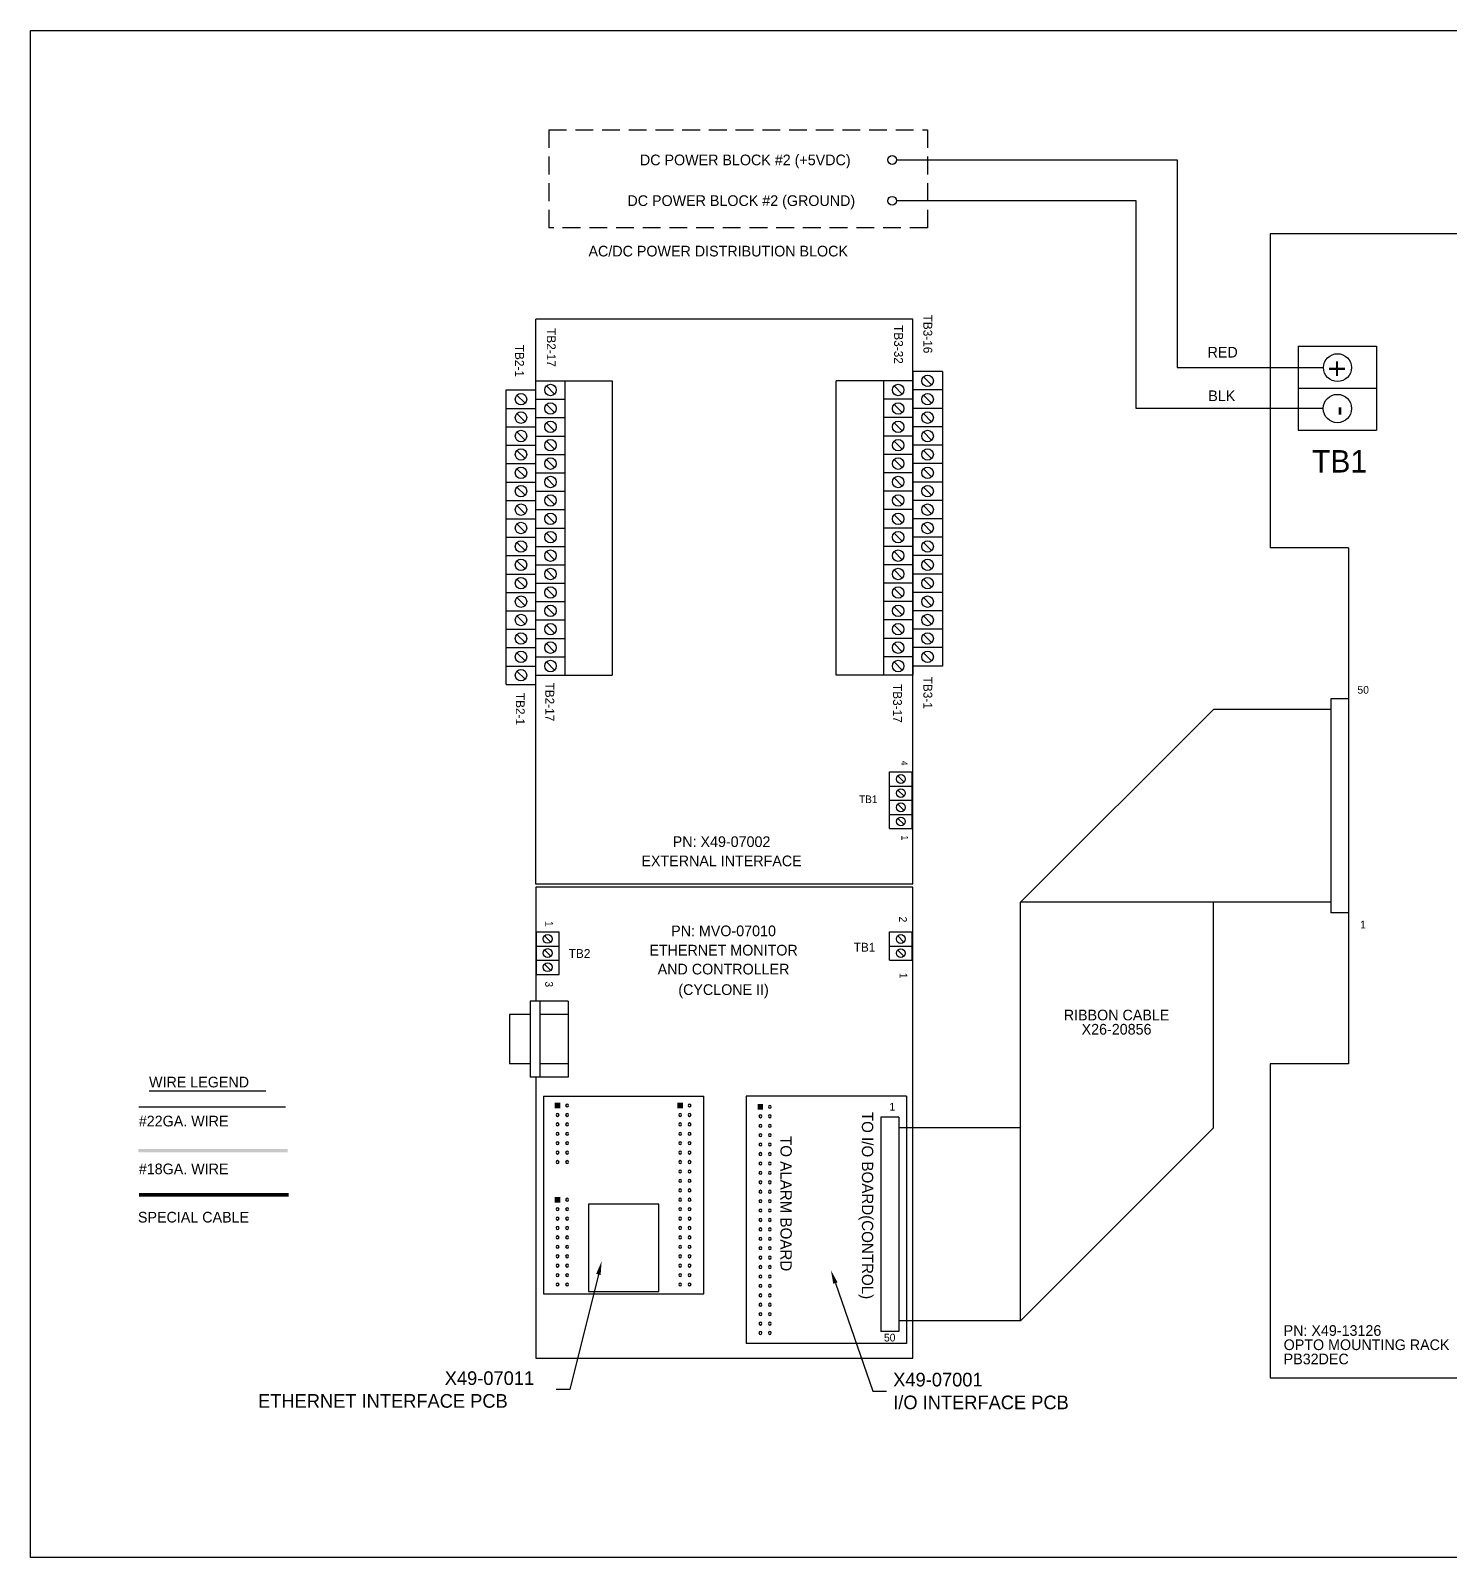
# Model space of a CAD drawing. Extents: x -174 to 543, y -171 to 77.
# Drawn here: x -13.09 to 6.84, y -171.02 to -149.57 of the extents above; entities that cross this region are included whole.
import ezdxf
from ezdxf.enums import TextEntityAlignment as Align

# ---------------------------------------------------------------- set-up
doc = ezdxf.new("R2010")
doc.units = 0
doc.header["$MEASUREMENT"] = 0
doc.linetypes.add('HIDDEN', pattern=[0.375, 0.25, -0.125])
doc.layers.get('0').update_dxf_attribs({"linetype": 'CONTINUOUS'})
for name, color, linetype in [('1', 3, 'CONTINUOUS'), ('1-TOP', 6, 'CONTINUOUS'), ('2-BOTTOM', 7, 'CONTINUOUS'), ('3-SILK1', 9, 'CONTINUOUS'), ('5-BORDERS_PHO', 15, 'CONTINUOUS'), ('TERMINALS', 3, 'CONTINUOUS'), ('TITLE', 2, 'CONTINUOUS')]:
    doc.layers.add(name, color=color, linetype=linetype)

msp = doc.modelspace()

# ---------------------------------------------------------------- linework, layer by layer
at = {"linetype": 'HIDDEN'}
for p, q in [((-5.809, -150.969), (-0.489, -150.969)), ((-5.809, -150.969), (-5.809, -152.347)), ((-0.489, -150.969), (-0.489, -152.347)), ((-0.489, -152.347), (-5.809, -152.347))]:
    msp.add_line(p, q, dxfattribs=at)
for p, q in [((-0.923, -151.391), (3.015, -151.391)), ((3.015, -151.391), (3.015, -154.309)), ((2.44, -151.965), (-0.923, -151.965)), ((2.44, -154.883), (2.44, -151.965)), ((14.091, -152.43), (4.322, -152.43)), ((4.322, -152.43), (4.322, -156.841)), ((4.716, -154.005), (4.716, -155.187)), ((4.716, -154.005), (5.819, -154.005)), ((5.819, -154.005), (5.819, -155.187)), ((3.015, -154.309), (5.073, -154.309)), ((4.716, -154.596), (5.819, -154.596)), ((5.068, -154.883), (2.44, -154.883)), ((4.716, -155.187), (5.819, -155.187)), ((5.425, -156.841), (4.322, -156.841)), ((5.425, -156.841), (5.425, -164.088)), ((3.526, -159.11), (0.817, -161.819)), ((4.322, -164.088), (4.322, -168.5)), ((5.425, -164.088), (4.322, -164.088)), ((-11.423, -164.47), (-9.785, -164.47)), ((-11.569, -164.694), (-9.507, -164.694)), ((0.817, -167.697), (3.526, -164.987)), ((4.322, -168.5), (14.091, -168.5))]:
    msp.add_line(p, q)
at = {"color": 7, "linetype": 'Continuous'}
for p, q in [((5.175, -159.11), (3.526, -159.11)), ((5.175, -158.96), (5.175, -161.969)), ((5.425, -158.96), (5.175, -158.96)), ((5.425, -158.96), (5.425, -161.969)), ((5.175, -161.819), (0.817, -161.819)), ((0.817, -167.697), (0.817, -161.819)), ((3.526, -164.987), (3.526, -161.819)), ((5.425, -161.969), (5.175, -161.969)), ((-3.036, -164.545), (-3.036, -168.019)), ((-0.786, -164.545), (-3.036, -164.545)), ((-0.786, -164.545), (-0.786, -168.019)), ((-1.144, -164.837), (-1.144, -167.847)), ((-0.894, -164.837), (-1.144, -164.837)), ((-0.894, -164.837), (-0.894, -167.847)), ((0.817, -164.987), (-0.894, -164.987)), ((0.817, -167.697), (-0.894, -167.697)), ((-0.894, -167.847), (-1.144, -167.847)), ((-0.786, -168.019), (-3.036, -168.019))]:
    msp.add_line(p, q, dxfattribs=at)
at = {"color": 7}
for p, q in [((-5.536, -163.209), (-6.069, -163.209)), ((-6.069, -163.209), (-6.069, -164.275)), ((-6.069, -163.395), (-6.362, -163.395)), ((-5.536, -163.395), (-5.935, -163.395)), ((-6.069, -164.088), (-6.362, -164.088)), ((-5.536, -164.088), (-5.935, -164.088)), ((-5.536, -164.275), (-6.069, -164.275))]:
    msp.add_line(p, q, dxfattribs=at)
at = {"linetype": 'HIDDEN', "const_width": 0.05, "flags": 128}
msp.add_lwpolyline([(-11.566, -165.928), (-9.462, -165.928)], dxfattribs=at)
at = {"color": 7}
for points in [[(-5.112, -167.047), (-5.511, -168.664), (-5.703, -168.664)], [(-1.783, -167.169), (-1.259, -168.685), (-1.067, -168.685)]]:
    msp.add_lwpolyline(points, dxfattribs=at)
for centre, radius in [((-0.986, -151.391), 0.0625), ((-0.986, -151.965), 0.0625), ((5.269, -154.309), 0.196), ((5.268, -154.883), 0.199)]:
    msp.add_circle(centre, radius)
for centre, radius, start, end in [((-5.883, -164.542), 0.000331, 90, 270), ((-5.883, -164.542), 0.000331, 270, 90), ((-5.883, -164.542), 0.000331, 90, 270), ((-5.883, -164.542), 0.000331, 270, 90), ((-5.883, -164.542), 0.000331, 90, 270), ((-5.883, -164.542), 0.000331, 270, 90), ((-5.883, -164.542), 0.000331, 90, 270), ((-5.883, -164.542), 0.000331, 270, 90), ((-5.552, -164.674), 0.0199, 90, 270), ((-5.552, -164.674), 0.0199, 270, 90), ((-3.831, -164.674), 0.0199, 90, 270), ((-3.831, -164.674), 0.0199, 270, 90), ((-2.705, -164.694), 0.0199, 90, 270), ((-2.705, -164.694), 0.0199, 270, 90), ((-5.684, -164.807), 0.0199, 90, 270), ((-5.684, -164.939), 0.0199, 90, 270), ((-5.684, -164.807), 0.0199, 270, 90), ((-5.684, -164.939), 0.0199, 270, 90), ((-5.552, -164.807), 0.0199, 90, 270), ((-5.552, -164.939), 0.0199, 90, 270), ((-5.552, -164.807), 0.0199, 270, 90), ((-5.552, -164.939), 0.0199, 270, 90), ((-3.964, -164.807), 0.0199, 90, 270), ((-3.964, -164.939), 0.0199, 90, 270), ((-3.964, -164.807), 0.0199, 270, 90), ((-3.964, -164.939), 0.0199, 270, 90), ((-3.831, -164.807), 0.0199, 90, 270), ((-3.831, -164.939), 0.0199, 90, 270), ((-3.831, -164.807), 0.0199, 270, 90), ((-3.831, -164.939), 0.0199, 270, 90), ((-2.837, -164.826), 0.0199, 90, 270), ((-2.837, -164.959), 0.0199, 90, 270), ((-2.837, -164.826), 0.0199, 270, 90), ((-2.837, -164.959), 0.0199, 270, 90), ((-2.705, -164.826), 0.0199, 90, 270), ((-2.705, -164.959), 0.0199, 90, 270), ((-2.705, -164.826), 0.0199, 270, 90), ((-2.705, -164.959), 0.0199, 270, 90), ((-5.684, -165.072), 0.0199, 90, 270), ((-5.684, -165.072), 0.0199, 270, 90), ((-5.552, -165.072), 0.0199, 90, 270), ((-5.552, -165.072), 0.0199, 270, 90), ((-3.964, -165.072), 0.0199, 90, 270), ((-3.964, -165.072), 0.0199, 270, 90), ((-3.831, -165.072), 0.0199, 90, 270), ((-3.831, -165.072), 0.0199, 270, 90), ((-2.837, -165.091), 0.0199, 90, 270), ((-2.837, -165.091), 0.0199, 270, 90), ((-2.705, -165.091), 0.0199, 90, 270), ((-2.705, -165.091), 0.0199, 270, 90), ((-5.684, -165.204), 0.0199, 90, 270), ((-5.684, -165.336), 0.0199, 90, 270), ((-5.684, -165.204), 0.0199, 270, 90), ((-5.684, -165.336), 0.0199, 270, 90), ((-5.552, -165.204), 0.0199, 90, 270), ((-5.552, -165.336), 0.0199, 90, 270), ((-5.552, -165.204), 0.0199, 270, 90), ((-5.552, -165.336), 0.0199, 270, 90), ((-3.964, -165.204), 0.0199, 90, 270), ((-3.964, -165.336), 0.0199, 90, 270), ((-3.964, -165.204), 0.0199, 270, 90), ((-3.964, -165.336), 0.0199, 270, 90), ((-3.831, -165.204), 0.0199, 90, 270), ((-3.831, -165.336), 0.0199, 90, 270), ((-3.831, -165.204), 0.0199, 270, 90), ((-3.831, -165.336), 0.0199, 270, 90), ((-2.837, -165.223), 0.0199, 90, 270), ((-2.837, -165.356), 0.0199, 90, 270), ((-2.837, -165.223), 0.0199, 270, 90), ((-2.837, -165.356), 0.0199, 270, 90), ((-2.705, -165.223), 0.0199, 90, 270), ((-2.705, -165.356), 0.0199, 90, 270), ((-2.705, -165.223), 0.0199, 270, 90), ((-2.705, -165.356), 0.0199, 270, 90), ((-5.684, -165.469), 0.0199, 90, 270), ((-5.684, -165.469), 0.0199, 270, 90), ((-5.552, -165.469), 0.0199, 90, 270), ((-5.552, -165.469), 0.0199, 270, 90), ((-3.964, -165.469), 0.0199, 90, 270), ((-3.964, -165.601), 0.0199, 90, 270), ((-3.964, -165.469), 0.0199, 270, 90), ((-3.964, -165.601), 0.0199, 270, 90), ((-3.831, -165.469), 0.0199, 90, 270), ((-3.831, -165.601), 0.0199, 90, 270), ((-3.831, -165.469), 0.0199, 270, 90), ((-3.831, -165.601), 0.0199, 270, 90), ((-2.837, -165.488), 0.0199, 90, 270), ((-2.837, -165.488), 0.0199, 270, 90), ((-2.705, -165.488), 0.0199, 90, 270), ((-2.705, -165.488), 0.0199, 270, 90), ((-3.964, -165.733), 0.0199, 90, 270), ((-3.964, -165.733), 0.0199, 270, 90), ((-3.831, -165.733), 0.0199, 90, 270), ((-3.831, -165.733), 0.0199, 270, 90), ((-2.837, -165.62), 0.0199, 90, 270), ((-2.837, -165.753), 0.0199, 90, 270), ((-2.837, -165.62), 0.0199, 270, 90), ((-2.837, -165.753), 0.0199, 270, 90), ((-2.705, -165.62), 0.0199, 90, 270), ((-2.705, -165.753), 0.0199, 90, 270), ((-2.705, -165.62), 0.0199, 270, 90), ((-2.705, -165.753), 0.0199, 270, 90), ((-5.552, -165.998), 0.0199, 90, 270), ((-5.552, -165.998), 0.0199, 270, 90), ((-3.964, -165.866), 0.0199, 90, 270), ((-3.964, -165.998), 0.0199, 90, 270), ((-3.964, -165.866), 0.0199, 270, 90), ((-3.964, -165.998), 0.0199, 270, 90), ((-3.831, -165.866), 0.0199, 90, 270), ((-3.831, -165.998), 0.0199, 90, 270), ((-3.831, -165.866), 0.0199, 270, 90), ((-3.831, -165.998), 0.0199, 270, 90), ((-2.837, -165.885), 0.0199, 90, 270), ((-2.837, -166.017), 0.0199, 90, 270), ((-2.837, -165.885), 0.0199, 270, 90), ((-2.837, -166.017), 0.0199, 270, 90), ((-2.705, -165.885), 0.0199, 90, 270), ((-2.705, -166.017), 0.0199, 90, 270), ((-2.705, -165.885), 0.0199, 270, 90), ((-2.705, -166.017), 0.0199, 270, 90), ((-5.684, -166.13), 0.0199, 90, 270), ((-5.684, -166.13), 0.0199, 270, 90), ((-5.552, -166.13), 0.0199, 90, 270), ((-5.552, -166.13), 0.0199, 270, 90), ((-3.964, -166.13), 0.0199, 90, 270), ((-3.964, -166.13), 0.0199, 270, 90), ((-3.831, -166.13), 0.0199, 90, 270), ((-3.831, -166.13), 0.0199, 270, 90), ((-2.837, -166.15), 0.0199, 90, 270), ((-2.837, -166.15), 0.0199, 270, 90), ((-2.705, -166.15), 0.0199, 90, 270), ((-2.705, -166.15), 0.0199, 270, 90), ((-5.684, -166.263), 0.0199, 90, 270), ((-5.684, -166.395), 0.0199, 90, 270), ((-5.684, -166.263), 0.0199, 270, 90), ((-5.684, -166.395), 0.0199, 270, 90), ((-5.552, -166.263), 0.0199, 90, 270), ((-5.552, -166.395), 0.0199, 90, 270), ((-5.552, -166.263), 0.0199, 270, 90), ((-5.552, -166.395), 0.0199, 270, 90), ((-3.964, -166.263), 0.0199, 90, 270), ((-3.964, -166.395), 0.0199, 90, 270), ((-3.964, -166.263), 0.0199, 270, 90), ((-3.964, -166.395), 0.0199, 270, 90), ((-3.831, -166.263), 0.0199, 90, 270), ((-3.831, -166.395), 0.0199, 90, 270), ((-3.831, -166.263), 0.0199, 270, 90), ((-3.831, -166.395), 0.0199, 270, 90), ((-2.837, -166.282), 0.0199, 90, 270), ((-2.837, -166.414), 0.0199, 90, 270), ((-2.837, -166.282), 0.0199, 270, 90), ((-2.837, -166.414), 0.0199, 270, 90), ((-2.705, -166.282), 0.0199, 90, 270), ((-2.705, -166.414), 0.0199, 90, 270), ((-2.705, -166.282), 0.0199, 270, 90), ((-2.705, -166.414), 0.0199, 270, 90), ((-5.684, -166.527), 0.0199, 90, 270), ((-5.684, -166.66), 0.0199, 90, 270), ((-5.684, -166.527), 0.0199, 270, 90), ((-5.684, -166.66), 0.0199, 270, 90), ((-5.552, -166.527), 0.0199, 90, 270), ((-5.552, -166.66), 0.0199, 90, 270), ((-5.552, -166.527), 0.0199, 270, 90), ((-5.552, -166.66), 0.0199, 270, 90), ((-3.964, -166.527), 0.0199, 90, 270), ((-3.964, -166.66), 0.0199, 90, 270), ((-3.964, -166.527), 0.0199, 270, 90), ((-3.964, -166.66), 0.0199, 270, 90), ((-3.831, -166.527), 0.0199, 90, 270), ((-3.831, -166.66), 0.0199, 90, 270), ((-3.831, -166.527), 0.0199, 270, 90), ((-3.831, -166.66), 0.0199, 270, 90), ((-2.837, -166.547), 0.0199, 90, 270), ((-2.837, -166.679), 0.0199, 90, 270), ((-2.837, -166.547), 0.0199, 270, 90), ((-2.837, -166.679), 0.0199, 270, 90), ((-2.705, -166.547), 0.0199, 90, 270), ((-2.705, -166.679), 0.0199, 90, 270), ((-2.705, -166.547), 0.0199, 270, 90), ((-2.705, -166.679), 0.0199, 270, 90), ((-5.684, -166.792), 0.0199, 90, 270), ((-5.684, -166.792), 0.0199, 270, 90), ((-5.552, -166.792), 0.0199, 90, 270), ((-5.552, -166.792), 0.0199, 270, 90), ((-3.964, -166.792), 0.0199, 90, 270), ((-3.964, -166.792), 0.0199, 270, 90), ((-3.831, -166.792), 0.0199, 90, 270), ((-3.831, -166.792), 0.0199, 270, 90), ((-2.837, -166.811), 0.0199, 90, 270), ((-2.837, -166.811), 0.0199, 270, 90), ((-2.705, -166.811), 0.0199, 90, 270), ((-2.705, -166.811), 0.0199, 270, 90), ((-5.684, -166.924), 0.0199, 90, 270), ((-5.684, -167.057), 0.0199, 90, 270), ((-5.684, -166.924), 0.0199, 270, 90), ((-5.684, -167.057), 0.0199, 270, 90), ((-5.552, -166.924), 0.0199, 90, 270), ((-5.552, -167.057), 0.0199, 90, 270), ((-5.552, -166.924), 0.0199, 270, 90), ((-5.552, -167.057), 0.0199, 270, 90), ((-3.964, -166.924), 0.0199, 90, 270), ((-3.964, -167.057), 0.0199, 90, 270), ((-3.964, -166.924), 0.0199, 270, 90), ((-3.964, -167.057), 0.0199, 270, 90), ((-3.831, -166.924), 0.0199, 90, 270), ((-3.831, -167.057), 0.0199, 90, 270), ((-3.831, -166.924), 0.0199, 270, 90), ((-3.831, -167.057), 0.0199, 270, 90), ((-2.837, -166.944), 0.0199, 90, 270), ((-2.837, -167.076), 0.0199, 90, 270), ((-2.837, -166.944), 0.0199, 270, 90), ((-2.837, -167.076), 0.0199, 270, 90), ((-2.705, -166.944), 0.0199, 90, 270), ((-2.705, -167.076), 0.0199, 90, 270), ((-2.705, -166.944), 0.0199, 270, 90), ((-2.705, -167.076), 0.0199, 270, 90), ((-5.684, -167.189), 0.0199, 90, 270), ((-5.684, -167.189), 0.0199, 270, 90), ((-5.552, -167.189), 0.0199, 90, 270), ((-5.552, -167.189), 0.0199, 270, 90), ((-3.964, -167.189), 0.0199, 90, 270), ((-3.964, -167.189), 0.0199, 270, 90), ((-3.831, -167.189), 0.0199, 90, 270), ((-3.831, -167.189), 0.0199, 90, 270), ((-3.831, -167.189), 0.0199, 90, 270), ((-3.831, -167.189), 0.0199, 270, 90), ((-3.831, -167.189), 0.0199, 270, 90), ((-3.831, -167.189), 0.0199, 270, 90), ((-2.837, -167.208), 0.0199, 90, 270), ((-2.837, -167.208), 0.0199, 270, 90), ((-2.705, -167.208), 0.0199, 90, 270), ((-2.705, -167.208), 0.0199, 270, 90), ((-5.883, -167.321), 0.000331, 90, 270), ((-5.883, -167.321), 0.000331, 270, 90), ((-5.883, -167.321), 0.000331, 90, 270), ((-5.883, -167.321), 0.000331, 270, 90), ((-2.837, -167.341), 0.0199, 90, 270), ((-2.837, -167.473), 0.0199, 90, 270), ((-2.837, -167.341), 0.0199, 270, 90), ((-2.837, -167.473), 0.0199, 270, 90), ((-2.705, -167.341), 0.0199, 90, 270), ((-2.705, -167.473), 0.0199, 90, 270), ((-2.705, -167.341), 0.0199, 270, 90), ((-2.705, -167.473), 0.0199, 270, 90), ((-2.837, -167.605), 0.0199, 90, 270), ((-2.837, -167.738), 0.0199, 90, 270), ((-2.837, -167.605), 0.0199, 270, 90), ((-2.837, -167.738), 0.0199, 270, 90), ((-2.705, -167.605), 0.0199, 90, 270), ((-2.705, -167.738), 0.0199, 90, 270), ((-2.705, -167.605), 0.0199, 270, 90), ((-2.705, -167.738), 0.0199, 270, 90), ((-2.837, -167.87), 0.0199, 90, 270), ((-2.837, -167.87), 0.0199, 270, 90), ((-2.705, -167.87), 0.0199, 90, 270), ((-2.705, -167.87), 0.0199, 270, 90), ((-5.989, -168.224), 0.00165, 90, 270), ((-5.989, -168.224), 0.00165, 90, 270), ((-5.989, -168.224), 0.00165, 90, 270), ((-5.989, -168.224), 0.00165, 90, 270), ((-5.989, -168.224), 0.00165, 270, 90), ((-5.989, -168.224), 0.00165, 270, 90), ((-5.989, -168.224), 0.00165, 270, 90), ((-5.989, -168.224), 0.00165, 270, 90), ((-0.695, -168.224), 0.00165, 90, 270), ((-0.695, -168.224), 0.00165, 90, 270), ((-0.695, -168.224), 0.00165, 90, 270), ((-0.695, -168.224), 0.00165, 90, 270), ((-0.695, -168.224), 0.00165, 270, 90), ((-0.695, -168.224), 0.00165, 270, 90), ((-0.695, -168.224), 0.00165, 270, 90), ((-0.695, -168.224), 0.00165, 270, 90)]:
    msp.add_arc(centre, radius, start, end, dxfattribs=at)
for points in [[(-5.645, -164.714), (-5.724, -164.714), (-5.645, -164.635), (-5.724, -164.635)], [(-3.924, -164.714), (-4.003, -164.714), (-3.924, -164.635), (-4.003, -164.635)], [(-2.798, -164.734), (-2.877, -164.734), (-2.798, -164.654), (-2.877, -164.654)], [(-5.645, -166.038), (-5.724, -166.038), (-5.645, -165.958), (-5.724, -165.958)], [(-5.143, -167.039), (-5.066, -166.861), (-5.081, -167.055)], [(-1.813, -167.18), (-1.846, -166.988), (-1.753, -167.159)]]:
    msp.add_solid(points, dxfattribs=at)
msp.add_trace([(-11.574, -165.283), (-11.574, -165.333), (-9.474, -165.283), (-9.474, -165.333)])
at = {"layer": '1-TOP', "color": 7, "linetype": 'Continuous'}
for p, q in [((-5.992, -161.566), (-5.992, -153.626)), ((-0.695, -153.626), (-5.992, -153.626)), ((-0.695, -161.566), (-0.695, -153.626))]:
    msp.add_line(p, q, dxfattribs=at)
at = {"layer": '1-TOP', "color": 7}
for p, q in [((-0.695, -161.607), (-5.989, -161.607)), ((-5.989, -161.607), (-5.989, -163.209)), ((-0.695, -168.224), (-0.695, -161.607)), ((-5.935, -163.209), (-5.935, -164.275)), ((-5.536, -163.209), (-5.536, -164.275)), ((-6.362, -163.395), (-6.362, -164.088)), ((-5.989, -164.275), (-5.989, -168.224)), ((-5.989, -168.224), (-0.695, -168.224))]:
    msp.add_line(p, q, dxfattribs=at)
at = {"layer": '2-BOTTOM', "color": 7}
msp.add_line((-0.695, -161.566), (-5.992, -161.566), dxfattribs=at)
at = {"layer": '5-BORDERS_PHO', "color": 7}
for p, q in [((-5.883, -164.542), (-5.883, -167.321)), ((-5.883, -164.542), (-3.633, -164.542)), ((-3.633, -167.321), (-3.633, -164.542)), ((-5.251, -166.062), (-5.251, -167.287)), ((-4.264, -166.062), (-5.251, -166.062)), ((-4.264, -167.287), (-4.264, -166.062)), ((-5.251, -167.287), (-4.264, -167.287)), ((-5.883, -167.321), (-3.633, -167.321))]:
    msp.add_line(p, q, dxfattribs=at)
at = {"layer": 'TERMINALS', "color": 7}
for p, q in [((-0.695, -154.365), (-0.695, -155.528)), ((-0.281, -154.365), (-0.695, -154.365)), ((-0.431, -154.551), (-0.545, -154.437)), ((-0.281, -154.365), (-0.281, -154.623)), ((-6.406, -154.882), (-6.406, -154.623)), ((-6.406, -154.623), (-5.992, -154.623)), ((-5.992, -154.494), (-5.578, -154.494)), ((-5.992, -154.753), (-5.992, -154.494)), ((-5.728, -154.68), (-5.842, -154.566)), ((-5.578, -157.596), (-5.578, -154.494)), ((-5.578, -154.494), (-4.917, -154.494)), ((-4.917, -154.494), (-4.917, -158.63)), ((-1.77, -158.63), (-1.77, -154.494)), ((-1.109, -154.494), (-1.109, -155.528)), ((-0.695, -154.494), (-1.109, -154.494)), ((-0.845, -154.68), (-0.959, -154.566)), ((-0.695, -154.494), (-0.695, -154.753)), ((-0.281, -154.623), (-0.695, -154.623)), ((-0.281, -154.623), (-0.281, -154.882)), ((-6.142, -154.81), (-6.256, -154.696)), ((-5.992, -154.753), (-5.578, -154.753)), ((-5.992, -155.011), (-5.992, -154.753)), ((-5.842, -154.825), (-5.728, -154.939)), ((-0.695, -154.753), (-1.109, -154.753)), ((-0.845, -154.939), (-0.959, -154.825)), ((-0.695, -154.753), (-0.695, -155.011)), ((-0.431, -154.81), (-0.545, -154.696)), ((-6.406, -155.14), (-6.406, -154.882)), ((-6.406, -154.882), (-5.992, -154.882)), ((-6.256, -154.954), (-6.142, -155.068)), ((-5.992, -155.011), (-5.578, -155.011)), ((-5.992, -155.27), (-5.992, -155.011)), ((-0.695, -155.011), (-1.109, -155.011)), ((-0.281, -154.882), (-0.695, -154.882)), ((-0.695, -155.011), (-0.695, -155.27)), ((-0.431, -155.068), (-0.545, -154.954)), ((-0.281, -154.882), (-0.281, -155.14)), ((-6.406, -155.399), (-6.406, -155.14)), ((-6.406, -155.14), (-5.992, -155.14)), ((-6.142, -155.327), (-6.256, -155.213)), ((-5.992, -155.27), (-5.578, -155.27)), ((-5.992, -155.528), (-5.992, -155.27)), ((-5.728, -155.197), (-5.842, -155.083)), ((-0.695, -155.27), (-1.109, -155.27)), ((-0.845, -155.197), (-0.959, -155.083)), ((-0.281, -155.14), (-0.695, -155.14)), ((-0.695, -155.27), (-0.695, -155.528)), ((-0.431, -155.327), (-0.545, -155.213)), ((-0.281, -155.14), (-0.281, -155.399)), ((-6.406, -155.657), (-6.406, -155.399)), ((-6.406, -155.399), (-5.992, -155.399)), ((-6.256, -155.471), (-6.142, -155.585)), ((-5.842, -155.342), (-5.728, -155.456)), ((-0.845, -155.456), (-0.959, -155.342)), ((-0.695, -155.399), (-0.695, -157.467)), ((-0.281, -155.399), (-0.695, -155.399)), ((-0.281, -155.399), (-0.695, -155.399)), ((-0.431, -155.585), (-0.545, -155.471)), ((-0.281, -155.399), (-0.281, -155.657)), ((-6.406, -155.916), (-6.406, -155.657)), ((-6.406, -155.657), (-5.992, -155.657)), ((-6.406, -155.657), (-5.992, -155.657)), ((-5.992, -155.787), (-5.992, -155.528)), ((-5.992, -155.528), (-5.578, -155.528)), ((-5.992, -157.725), (-5.992, -155.657)), ((-5.728, -155.714), (-5.842, -155.6)), ((-1.109, -155.528), (-1.109, -158.63)), ((-0.695, -155.528), (-1.109, -155.528)), ((-0.695, -155.528), (-1.109, -155.528)), ((-0.845, -155.714), (-0.959, -155.6)), ((-0.695, -155.528), (-0.695, -155.787)), ((-0.281, -155.657), (-0.695, -155.657)), ((-0.281, -155.657), (-0.281, -155.916)), ((-6.406, -156.174), (-6.406, -155.916)), ((-6.406, -155.916), (-5.992, -155.916)), ((-6.142, -155.844), (-6.256, -155.73)), ((-5.992, -155.787), (-5.578, -155.787)), ((-5.992, -156.045), (-5.992, -155.787)), ((-5.842, -155.859), (-5.728, -155.973)), ((-0.695, -155.787), (-1.109, -155.787)), ((-0.845, -155.973), (-0.959, -155.859)), ((-0.695, -155.787), (-0.695, -156.045)), ((-0.281, -155.916), (-0.695, -155.916)), ((-0.431, -155.844), (-0.545, -155.73)), ((-0.281, -155.916), (-0.281, -156.174)), ((-6.256, -155.988), (-6.142, -156.102)), ((-5.992, -156.045), (-5.578, -156.045)), ((-5.992, -156.304), (-5.992, -156.045)), ((-5.728, -156.231), (-5.842, -156.117)), ((-0.695, -156.045), (-1.109, -156.045)), ((-0.845, -156.231), (-0.959, -156.117)), ((-0.695, -156.045), (-0.695, -156.304)), ((-0.431, -156.102), (-0.545, -155.988)), ((-6.406, -156.433), (-6.406, -156.174)), ((-6.406, -156.174), (-5.992, -156.174)), ((-6.142, -156.361), (-6.256, -156.247)), ((-5.992, -156.304), (-5.578, -156.304)), ((-5.992, -156.562), (-5.992, -156.304)), ((-0.695, -156.304), (-1.109, -156.304)), ((-0.281, -156.174), (-0.695, -156.174)), ((-0.695, -156.304), (-0.695, -156.562)), ((-0.431, -156.361), (-0.545, -156.247)), ((-0.281, -156.174), (-0.281, -156.433)), ((-6.406, -156.691), (-6.406, -156.433)), ((-6.406, -156.433), (-5.992, -156.433)), ((-6.256, -156.505), (-6.142, -156.619)), ((-5.992, -156.562), (-5.578, -156.562)), ((-5.992, -156.821), (-5.992, -156.562)), ((-5.842, -156.376), (-5.728, -156.49)), ((-0.695, -156.562), (-1.109, -156.562)), ((-0.845, -156.49), (-0.959, -156.376)), ((-0.281, -156.433), (-0.695, -156.433)), ((-0.695, -156.562), (-0.695, -156.821)), ((-0.431, -156.619), (-0.545, -156.505)), ((-0.281, -156.433), (-0.281, -156.691)), ((-6.406, -156.95), (-6.406, -156.691)), ((-6.406, -156.691), (-5.992, -156.691)), ((-6.256, -156.764), (-6.142, -156.878)), ((-5.842, -156.634), (-5.728, -156.748)), ((-0.845, -156.748), (-0.959, -156.634)), ((-0.281, -156.691), (-0.695, -156.691)), ((-0.545, -156.764), (-0.431, -156.878)), ((-0.281, -156.691), (-0.281, -156.95)), ((-6.406, -157.208), (-6.406, -156.95)), ((-6.406, -156.95), (-5.992, -156.95)), ((-5.992, -156.821), (-5.578, -156.821)), ((-5.992, -157.079), (-5.992, -156.821)), ((-5.842, -156.893), (-5.728, -157.007)), ((-0.695, -156.821), (-1.109, -156.821)), ((-0.959, -156.893), (-0.845, -157.007)), ((-0.695, -156.821), (-0.695, -157.079)), ((-0.281, -156.95), (-0.695, -156.95)), ((-0.281, -156.95), (-0.281, -157.208)), ((-6.406, -157.467), (-6.406, -157.208)), ((-6.406, -157.208), (-5.992, -157.208)), ((-6.256, -157.022), (-6.142, -157.136)), ((-5.992, -157.079), (-5.578, -157.079)), ((-5.992, -157.337), (-5.992, -157.079)), ((-5.842, -157.151), (-5.728, -157.265)), ((-0.695, -157.079), (-1.109, -157.079)), ((-0.845, -157.265), (-0.959, -157.151)), ((-0.695, -157.079), (-0.695, -157.337)), ((-0.281, -157.208), (-0.695, -157.208)), ((-0.431, -157.136), (-0.545, -157.022)), ((-0.281, -157.208), (-0.281, -157.467)), ((-6.256, -157.28), (-6.142, -157.394)), ((-5.992, -157.337), (-5.578, -157.337)), ((-5.992, -157.596), (-5.992, -157.337)), ((-5.842, -157.41), (-5.728, -157.524)), ((-0.695, -157.337), (-1.109, -157.337)), ((-0.959, -157.41), (-0.845, -157.524)), ((-0.695, -157.337), (-0.695, -157.596)), ((-0.545, -157.28), (-0.431, -157.394)), ((-6.406, -157.725), (-6.406, -157.467)), ((-6.406, -157.467), (-5.992, -157.467)), ((-6.256, -157.539), (-6.142, -157.653)), ((-5.992, -158.759), (-5.992, -157.596)), ((-5.992, -157.596), (-5.578, -157.596)), ((-5.992, -157.596), (-5.578, -157.596)), ((-5.992, -157.854), (-5.992, -157.596)), ((-5.578, -158.63), (-5.578, -157.596)), ((-0.695, -157.596), (-1.109, -157.596)), ((-0.281, -157.467), (-0.695, -157.467)), ((-0.281, -157.467), (-0.695, -157.467)), ((-0.695, -157.596), (-0.695, -157.854)), ((-0.431, -157.653), (-0.545, -157.539)), ((-0.281, -157.467), (-0.281, -157.725)), ((-6.406, -157.984), (-6.406, -157.725)), ((-6.406, -157.725), (-5.992, -157.725)), ((-6.406, -157.725), (-5.992, -157.725)), ((-6.256, -157.797), (-6.142, -157.911)), ((-5.992, -158.113), (-5.992, -157.854)), ((-5.992, -157.854), (-5.578, -157.854)), ((-5.842, -157.668), (-5.728, -157.782)), ((-0.695, -157.854), (-1.109, -157.854)), ((-0.845, -157.782), (-0.959, -157.668)), ((-0.281, -157.725), (-0.695, -157.725)), ((-0.695, -157.854), (-0.695, -158.113)), ((-0.545, -157.797), (-0.431, -157.911)), ((-0.281, -157.725), (-0.281, -157.984)), ((-6.406, -158.242), (-6.406, -157.984)), ((-6.406, -157.984), (-5.992, -157.984)), ((-6.256, -158.056), (-6.142, -158.17)), ((-5.842, -157.927), (-5.728, -158.041)), ((-0.959, -157.927), (-0.845, -158.041)), ((-0.281, -157.984), (-0.695, -157.984)), ((-0.431, -158.17), (-0.545, -158.056)), ((-0.281, -157.984), (-0.281, -158.242)), ((-6.406, -158.501), (-6.406, -158.242)), ((-6.406, -158.242), (-5.992, -158.242)), ((-5.992, -158.113), (-5.578, -158.113)), ((-5.992, -158.371), (-5.992, -158.113)), ((-5.842, -158.185), (-5.728, -158.299)), ((-0.695, -158.113), (-1.109, -158.113)), ((-0.845, -158.299), (-0.959, -158.185)), ((-0.695, -158.113), (-0.695, -158.371)), ((-0.281, -158.242), (-0.695, -158.242)), ((-0.281, -158.242), (-0.281, -158.501)), ((-6.406, -158.759), (-6.406, -158.501)), ((-6.406, -158.501), (-5.992, -158.501)), ((-6.256, -158.314), (-6.142, -158.428)), ((-5.992, -158.371), (-5.578, -158.371)), ((-5.992, -158.63), (-5.992, -158.371)), ((-5.842, -158.444), (-5.728, -158.558)), ((-0.695, -158.371), (-1.109, -158.371)), ((-0.959, -158.444), (-0.845, -158.558)), ((-0.695, -158.371), (-0.695, -158.63)), ((-0.281, -158.501), (-0.695, -158.501)), ((-0.545, -158.314), (-0.431, -158.428)), ((-6.256, -158.573), (-6.142, -158.687)), ((-5.992, -158.63), (-5.578, -158.63)), ((-1.109, -158.63), (-1.77, -158.63)), ((-0.695, -158.63), (-1.109, -158.63)), ((-6.406, -158.759), (-5.992, -158.759)), ((-1.023, -160.188), (-1.023, -159.989)), ((-1.023, -159.989), (-0.704, -159.989)), ((-0.704, -160.088), (-0.704, -159.989)), ((-1.023, -160.387), (-1.023, -160.188)), ((-1.023, -160.188), (-0.704, -160.188)), ((-0.819, -160.132), (-0.907, -160.044)), ((-0.704, -160.287), (-0.704, -160.088)), ((-1.023, -160.586), (-1.023, -160.387)), ((-1.023, -160.387), (-0.704, -160.387)), ((-0.907, -160.243), (-0.819, -160.331)), ((-0.819, -160.53), (-0.907, -160.442)), ((-0.704, -160.486), (-0.704, -160.287)), ((-1.023, -160.785), (-1.023, -160.586)), ((-1.023, -160.586), (-0.704, -160.586)), ((-0.907, -160.641), (-0.819, -160.729)), ((-0.704, -160.685), (-0.704, -160.486)), ((-1.023, -160.785), (-0.704, -160.785)), ((-1.023, -160.785), (-0.704, -160.785)), ((-0.704, -160.785), (-0.704, -160.685)), ((-5.983, -162.235), (-5.665, -162.235)), ((-5.983, -162.434), (-5.983, -162.235)), ((-5.78, -162.378), (-5.868, -162.29)), ((-5.665, -162.334), (-5.665, -162.235)), ((-5.665, -162.533), (-5.665, -162.334)), ((-1.024, -162.435), (-1.024, -162.236)), ((-1.024, -162.236), (-0.705, -162.236)), ((-0.821, -162.379), (-0.908, -162.291)), ((-0.705, -162.335), (-0.705, -162.236)), ((-0.705, -162.534), (-0.705, -162.335)), ((-5.983, -162.633), (-5.983, -162.434)), ((-5.983, -162.434), (-5.665, -162.434)), ((-5.868, -162.489), (-5.78, -162.577)), ((-5.665, -162.832), (-5.665, -162.533)), ((-1.024, -162.634), (-1.024, -162.435)), ((-1.024, -162.435), (-0.705, -162.435)), ((-0.908, -162.49), (-0.821, -162.578)), ((-0.705, -162.634), (-0.705, -162.534)), ((-5.983, -162.633), (-5.665, -162.633)), ((-5.983, -162.832), (-5.983, -162.633)), ((-5.78, -162.776), (-5.868, -162.688)), ((-1.024, -162.634), (-0.705, -162.634)), ((-5.983, -162.832), (-5.665, -162.832))]:
    msp.add_line(p, q, dxfattribs=at)
at = {"layer": 'TERMINALS', "color": 7, "linetype": 'Continuous'}
for p, q in [((-1.109, -154.494), (-1.77, -154.494)), ((-5.578, -158.63), (-4.917, -158.63))]:
    msp.add_line(p, q, dxfattribs=at)
at = {"layer": 'TERMINALS', "color": 7}
for centre, radius in [((-0.488, -154.494), 0.0806), ((-5.785, -154.623), 0.0806), ((-0.902, -154.623), 0.0806), ((-6.199, -154.753), 0.0806), ((-5.785, -154.882), 0.0806), ((-0.902, -154.882), 0.0806), ((-0.488, -154.753), 0.0806), ((-6.199, -155.011), 0.0806), ((-5.785, -155.14), 0.0806), ((-0.902, -155.14), 0.0806), ((-0.488, -155.011), 0.0806), ((-6.199, -155.27), 0.0806), ((-0.488, -155.27), 0.0806), ((-6.199, -155.528), 0.0806), ((-5.785, -155.399), 0.0806), ((-0.902, -155.399), 0.0806), ((-0.488, -155.528), 0.0806), ((-6.199, -155.787), 0.0806), ((-5.785, -155.657), 0.0806), ((-0.902, -155.657), 0.0806), ((-0.488, -155.787), 0.0806), ((-5.785, -155.916), 0.0806), ((-0.902, -155.916), 0.0806), ((-6.199, -156.045), 0.0806), ((-5.785, -156.174), 0.0806), ((-0.902, -156.174), 0.0806), ((-0.488, -156.045), 0.0806), ((-6.199, -156.304), 0.0806), ((-5.785, -156.433), 0.0806), ((-0.902, -156.433), 0.0806), ((-0.488, -156.304), 0.0806), ((-6.199, -156.562), 0.0806), ((-0.488, -156.562), 0.0806), ((-6.199, -156.821), 0.0806), ((-5.785, -156.691), 0.0806), ((-0.902, -156.691), 0.0806), ((-0.488, -156.821), 0.0806), ((-6.199, -157.079), 0.0806), ((-5.785, -156.95), 0.0806), ((-0.902, -156.95), 0.0806), ((-0.488, -157.079), 0.0806), ((-5.785, -157.208), 0.0806), ((-0.902, -157.208), 0.0806), ((-6.199, -157.337), 0.0806), ((-5.785, -157.467), 0.0806), ((-0.902, -157.467), 0.0806), ((-0.488, -157.337), 0.0806), ((-6.199, -157.596), 0.0806), ((-5.785, -157.725), 0.0806), ((-0.902, -157.725), 0.0806), ((-0.488, -157.596), 0.0806), ((-6.199, -157.854), 0.0806), ((-0.488, -157.854), 0.0806), ((-6.199, -158.113), 0.0806), ((-5.785, -157.984), 0.0806), ((-0.902, -157.984), 0.0806), ((-0.488, -158.113), 0.0806), ((-6.199, -158.371), 0.0806), ((-5.785, -158.242), 0.0806), ((-0.902, -158.242), 0.0806), ((-0.488, -158.371), 0.0806), ((-5.785, -158.501), 0.0806), ((-0.902, -158.501), 0.0806), ((-6.199, -158.63), 0.0806), ((-0.863, -160.088), 0.0621), ((-0.863, -160.287), 0.0621), ((-0.863, -160.486), 0.0621), ((-0.863, -160.685), 0.0621), ((-5.824, -162.334), 0.0621), ((-0.865, -162.335), 0.0621), ((-5.824, -162.533), 0.0621), ((-0.865, -162.534), 0.0621), ((-5.824, -162.732), 0.0621)]:
    msp.add_circle(centre, radius, dxfattribs=at)
at = {"layer": 'TITLE', "color": 7}
for p, q in [((-13.088, -149.573), (19.924, -149.573)), ((-13.088, -171.023), (-13.088, -149.573)), ((19.924, -171.023), (-13.088, -171.023))]:
    msp.add_line(p, q, dxfattribs=at)

# ---------------------------------------------------------------- texts
at = {"color": 3, "linetype": 'Continuous', "ltscale": 0.3}
msp.add_text('AC/DC POWER DISTRIBUTION BLOCK', height=0.15, dxfattribs=at).set_placement((-5.251, -152.747))
at = {"color": 3, "linetype": 'Continuous'}
for s, p in [('TO I/O BOARD(CONTROL)', (-1.411, -164.764)), ('TO ALARM BOARD', (-2.555, -165.103))]:
    msp.add_text(s, height=0.15881, rotation=270, dxfattribs=at).set_placement(p)
at = {"color": 3}
for s, height, p in [('X49-07011', 0.1919, (-7.27, -168.6)), ('X49-07001', 0.1919, (-0.971, -168.621)), ('ETHERNET INTERFACE PCB', 0.19186, (-9.892, -168.92)), ('I/O INTERFACE PCB', 0.19186, (-0.971, -168.941))]:
    msp.add_text(s, height=height, dxfattribs=at).set_placement(p)
at = {"layer": '1'}
for s, p in [('DC POWER BLOCK #2 (+5VDC)', (-3.049, -151.466)), ('DC POWER BLOCK #2 (GROUND)', (-3.105, -152.038)), ('RED', (3.656, -154.167)), ('BLK', (3.644, -154.779))]:
    msp.add_text(s, height=0.15, dxfattribs=at).set_placement(p, align=Align.CENTER)
for s, rotation, p in [('+', 270, (5.11, -154.202)), ('-', 90, (5.425, -154.99))]:
    msp.add_text(s, height=0.315, rotation=rotation, dxfattribs=at).set_placement(p)
for s, height, p in [('TB1', 0.3151, (4.912, -155.782)), ('WIRE LEGEND', 0.15, (-11.423, -164.42)), ('#22GA. WIRE', 0.15, (-11.567, -164.968)), ('#18GA. WIRE', 0.15, (-11.567, -165.64)), ('SPECIAL CABLE', 0.15, (-11.579, -166.318)), ('PN: X49-13126', 0.15, (4.513, -167.91)), ('OPTO MOUNTING RACK', 0.15, (4.513, -168.11)), ('PB32DEC', 0.15, (4.513, -168.31))]:
    msp.add_text(s, height=height, dxfattribs=at).set_placement(p)
at = {"layer": '1', "color": 3}
for s, p in [('PN: X49-07002', (-3.382, -160.968)), ('EXTERNAL INTERFACE', (-3.382, -161.238)), ('PN: MVO-07010', (-3.354, -162.221)), ('ETHERNET MONITOR', (-3.354, -162.492)), ('AND CONTROLLER', (-3.354, -162.758)), ('(CYCLONE II)', (-3.354, -163.065))]:
    msp.add_text(s, height=0.15, dxfattribs=at).set_placement(p, align=Align.MIDDLE)
at = {"layer": '1'}
for s, p in [('RIBBON CABLE', (2.166, -163.403)), ('X26-20856', (2.166, -163.603))]:
    msp.add_text(s, height=0.15, dxfattribs=at).set_placement(p, align=Align.MIDDLE)
at = {"layer": '1-TOP', "color": 3, "linetype": 'Continuous'}
for s, p in [('TB3-16', (-0.547, -153.564)), ('TB2-17', (-5.836, -153.754)), ('TB3-32', (-0.958, -153.711)), ('TB2-1', (-6.281, -153.988)), ('TB3-1', (-0.547, -158.65)), ('TB2-1', (-6.271, -158.878)), ('TB2-17', (-5.857, -158.733)), ('TB3-17', (-0.973, -158.753))]:
    msp.add_text(s, height=0.1242, rotation=270, dxfattribs=at).set_placement(p)
for s, height, p in [('TB1', 0.1059, (-1.452, -160.425)), ('TB2', 0.1242, (-5.529, -162.601)), ('TB1', 0.1242, (-1.526, -162.513))]:
    msp.add_text(s, height=height, dxfattribs=at).set_placement(p)
at = {"layer": '3-SILK1', "color": 3}
for s, height, p in [('50', 0.1086, (5.549, -158.889)), ('1', 0.109, (5.586, -162.187)), ('1', 0.109, (-1.024, -164.746)), ('50', 0.1086, (-1.101, -167.989))]:
    msp.add_text(s, height=height, dxfattribs=at).set_placement(p)
for s, height, p in [('4', 0.0926, (-0.861, -159.83)), ('1', 0.0926, (-0.855, -160.88)), ('1', 0.109, (-5.858, -162.082)), ('2', 0.109, (-0.888, -162.02)), ('3', 0.109, (-5.859, -162.93)), ('1', 0.109, (-0.881, -162.81))]:
    msp.add_text(s, height=height, rotation=270, dxfattribs=at).set_placement(p)

doc.saveas('drawing.dxf')
